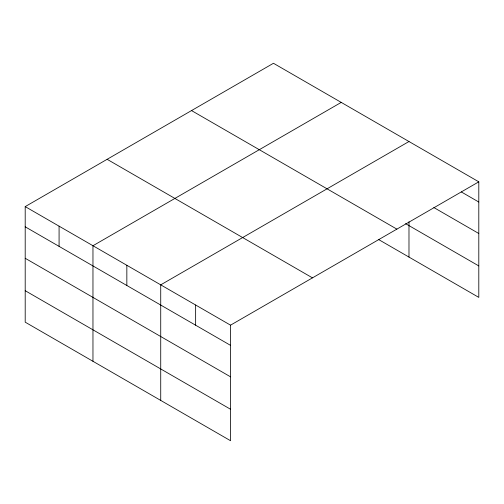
<?xml version="1.0" encoding="UTF-8"?>
<svg xmlns="http://www.w3.org/2000/svg" width="504" height="504" viewBox="0 0 504 504"><rect width="100%" height="100%" fill="white"/><g stroke="black" fill="none" stroke-linecap="round" stroke-linejoin="round"><path stroke-width="0.76" d="M25.2 206.608L230.542 325.162L230.542 440.723L25.2 322.169L25.2 206.608L273.458 63.277L478.8 181.831L478.8 297.392L378.491 239.476M341.221 102.4L92.963 245.732L92.963 361.292M408.983 141.523L160.726 284.854L160.726 400.415M230.542 325.162L478.8 181.831M461.349 191.955L478.8 202.028M433.824 207.535L478.8 233.497M405.594 223.656L478.8 265.923M191.533 110.578L396.875 229.131M107.125 159.308L312.467 277.862M25.2 226.806L230.542 345.36M25.2 258.275L230.542 376.828M25.2 290.701L230.542 409.254M408.983 221.754L408.983 257.084M195.634 305.008L195.634 325.206M126.844 265.293L126.844 285.491M59.081 226.17L59.081 246.368"/></g></svg>
